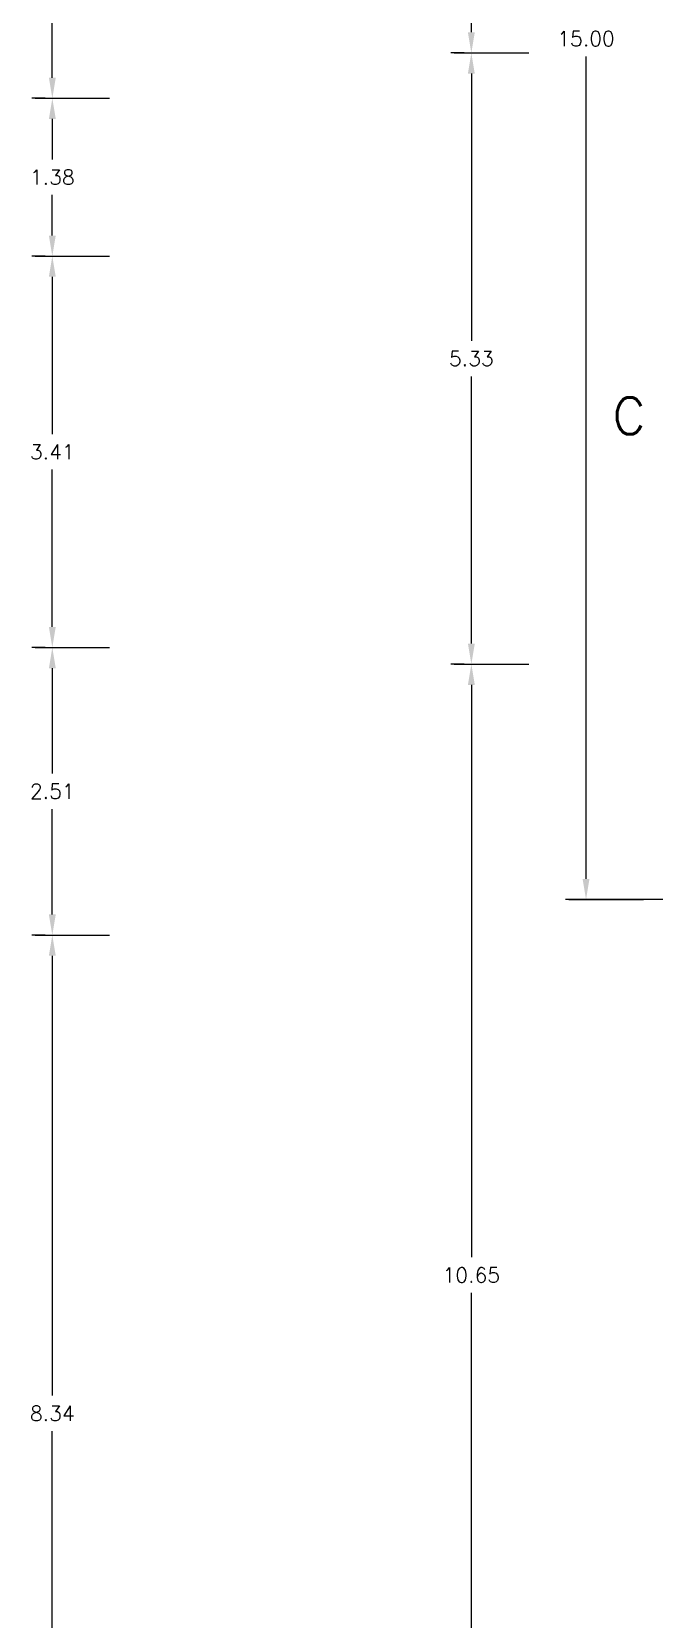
# Model space of a CAD drawing. Extents: x 19.8 to 90.6, y 5.5 to 74.
# Drawn here: x 19.97 to 25.4, y 45.97 to 59.8 of the extents above; entities that cross this region are included whole.
import ezdxf

# ---------------------------------------------------------------- set-up
doc = ezdxf.new("R2010")
doc.units = 0
doc.header["$MEASUREMENT"] = 0
doc.linetypes.add('Solid', pattern=[0])
doc.layers.get('DEFPOINTS').update_dxf_attribs({"linetype": 'Solid'})
doc.layers.add('Dimensions (COTAS)', color=212, linetype='Solid')
doc.layers.add('Sections Corte', color=9, linetype='Solid')
doc.styles.add('Simplex', font='SIMPLEX.SHX')
doc.dimstyles.get("Standard").update_dxf_attribs({"dimtxt": 0.13, "dimasz": 0.18, "dimexe": 0.18, "dimexo": 0.0625, "dimgap": 0.09, "dimtad": 1, "dimtih": 1, "dimtoh": 1, "dimzin": 0, "dimdsep": 46, "dimtxsty": 'Simplex', "dimcen": 0.09, "dimadec": 0, "dimazin": 0, "dimtfac": 1, "dimtofl": 0, "dimtmove": 0, "dimatfit": 3, "dimfxl": 1, "dimtolj": 1, "dimtzin": 0, "dimarcsym": 0})

# ---------------------------------------------------------------- blocks, each defined once
blk = doc.blocks.new('*D79')
at = {"layer": 'DEFPOINTS', "color": 0, "transparency": 16777216}
for p in [(20.151, 57.842), (20.151, 57.842), (20.151, 54.432)]:
    blk.add_point(p, dxfattribs=at)
at = {"layer": 'Dimensions (COTAS)', "color": 0, "lineweight": -2, "transparency": 16777216}
for p, q in [((20.089, 57.842), (19.971, 57.842)), ((20.151, 57.662), (20.151, 56.292)), ((20.151, 54.612), (20.151, 55.982)), ((20.089, 54.432), (19.971, 54.432))]:
    blk.add_line(p, q, dxfattribs=at)
at = {"layer": 'Dimensions (COTAS)', "color": 0, "transparency": 16777216}
for points in [[(20.121, 57.662), (20.181, 57.662), (20.151, 57.842)], [(20.121, 54.612), (20.181, 54.612), (20.151, 54.432)]]:
    blk.add_solid(points, dxfattribs=at)
at = {"layer": 'Dimensions (COTAS)', "color": 0, "transparency": 16777216, "insert": (20.151, 56.137), "char_height": 0.13, "attachment_point": 5, "style": 'Simplex'}
blk.add_mtext('\\A1;3.41', dxfattribs=at)
blk = doc.blocks.new('*D80')
at = {"layer": 'DEFPOINTS', "color": 0, "transparency": 16777216}
for p in [(23.805, 59.612), (23.805, 59.612), (23.805, 54.287)]:
    blk.add_point(p, dxfattribs=at)
at = {"layer": 'Dimensions (COTAS)', "color": 0, "lineweight": -2, "transparency": 16777216}
for p, q in [((23.743, 59.612), (23.625, 59.612)), ((23.805, 59.432), (23.805, 57.105)), ((23.805, 54.467), (23.805, 56.795)), ((23.743, 54.287), (23.625, 54.287))]:
    blk.add_line(p, q, dxfattribs=at)
at = {"layer": 'Dimensions (COTAS)', "color": 0, "transparency": 16777216}
for points in [[(23.775, 59.432), (23.835, 59.432), (23.805, 59.612)], [(23.775, 54.467), (23.835, 54.467), (23.805, 54.287)]]:
    blk.add_solid(points, dxfattribs=at)
at = {"layer": 'Dimensions (COTAS)', "color": 0, "transparency": 16777216, "insert": (23.805, 56.95), "char_height": 0.13, "attachment_point": 5, "style": 'Simplex'}
blk.add_mtext('\\A1;5.33', dxfattribs=at)
blk = doc.blocks.new('*D82')
at = {"layer": 'DEFPOINTS', "color": 0, "transparency": 16777216}
for p in [(27.526, 67.237), (24.805, 52.237), (27.526, 52.237)]:
    blk.add_point(p, dxfattribs=at)
at = {"layer": 'Dimensions (COTAS)', "color": 0, "lineweight": -2, "transparency": 16777216}
for p, q in [((27.464, 67.237), (24.625, 67.237)), ((24.805, 67.057), (24.805, 59.892)), ((24.805, 52.417), (24.805, 59.582)), ((27.464, 52.237), (24.625, 52.237))]:
    blk.add_line(p, q, dxfattribs=at)
at = {"layer": 'Dimensions (COTAS)', "color": 0, "transparency": 16777216}
for points in [[(24.775, 67.057), (24.835, 67.057), (24.805, 67.237)], [(24.775, 52.417), (24.835, 52.417), (24.805, 52.237)]]:
    blk.add_solid(points, dxfattribs=at)
at = {"layer": 'Dimensions (COTAS)', "color": 0, "transparency": 16777216, "insert": (24.805, 59.737), "char_height": 0.13, "attachment_point": 5, "style": 'Simplex'}
blk.add_mtext('\\A1;15.00', dxfattribs=at)
blk = doc.blocks.new('L')
at = {"color": 0}
blk.add_line((0, 0.15), (0, -0.5), dxfattribs=at)
blk = doc.blocks.new('*D100')
at = {"layer": 'DEFPOINTS', "color": 0, "transparency": 16777216}
for p in [(20.151, 51.927), (20.151, 51.927), (20.151, 43.592)]:
    blk.add_point(p, dxfattribs=at)
at = {"layer": 'Dimensions (COTAS)', "color": 0, "lineweight": -2, "transparency": 16777216}
for p, q in [((20.089, 51.927), (19.971, 51.927)), ((20.151, 51.747), (20.151, 47.915)), ((20.151, 43.772), (20.151, 47.605)), ((20.089, 43.592), (19.971, 43.592))]:
    blk.add_line(p, q, dxfattribs=at)
at = {"layer": 'Dimensions (COTAS)', "color": 0, "transparency": 16777216}
for points in [[(20.121, 51.747), (20.181, 51.747), (20.151, 51.927)], [(20.121, 43.772), (20.181, 43.772), (20.151, 43.592)]]:
    blk.add_solid(points, dxfattribs=at)
at = {"layer": 'Dimensions (COTAS)', "color": 0, "transparency": 16777216, "insert": (20.151, 47.76), "char_height": 0.13, "attachment_point": 5, "style": 'Simplex'}
blk.add_mtext('\\A1;8.34', dxfattribs=at)
blk = doc.blocks.new('*D101')
at = {"layer": 'DEFPOINTS', "color": 0, "transparency": 16777216}
for p in [(23.805, 54.287), (23.805, 54.287), (23.805, 43.642)]:
    blk.add_point(p, dxfattribs=at)
at = {"layer": 'Dimensions (COTAS)', "color": 0, "lineweight": -2, "transparency": 16777216}
for p, q in [((23.743, 54.287), (23.625, 54.287)), ((23.805, 54.107), (23.805, 49.12)), ((23.805, 43.822), (23.805, 48.81)), ((23.868, 43.642), (23.985, 43.642))]:
    blk.add_line(p, q, dxfattribs=at)
at = {"layer": 'Dimensions (COTAS)', "color": 0, "transparency": 16777216}
for points in [[(23.775, 54.107), (23.835, 54.107), (23.805, 54.287)], [(23.775, 43.822), (23.835, 43.822), (23.805, 43.642)]]:
    blk.add_solid(points, dxfattribs=at)
at = {"layer": 'Dimensions (COTAS)', "color": 0, "transparency": 16777216, "insert": (23.805, 48.965), "char_height": 0.13, "attachment_point": 5, "style": 'Simplex'}
blk.add_mtext('\\A1;10.65', dxfattribs=at)
blk = doc.blocks.new('*D103')
at = {"layer": 'DEFPOINTS', "color": 0, "transparency": 16777216}
for p in [(20.151, 54.432), (20.151, 54.432), (20.151, 51.927)]:
    blk.add_point(p, dxfattribs=at)
at = {"layer": 'Dimensions (COTAS)', "color": 0, "lineweight": -2, "transparency": 16777216}
for p, q in [((20.089, 54.432), (19.971, 54.432)), ((20.151, 54.252), (20.151, 53.335)), ((20.151, 52.107), (20.151, 53.025)), ((20.089, 51.927), (19.971, 51.927))]:
    blk.add_line(p, q, dxfattribs=at)
at = {"layer": 'Dimensions (COTAS)', "color": 0, "transparency": 16777216}
for points in [[(20.121, 54.252), (20.181, 54.252), (20.151, 54.432)], [(20.121, 52.107), (20.181, 52.107), (20.151, 51.927)]]:
    blk.add_solid(points, dxfattribs=at)
at = {"layer": 'Dimensions (COTAS)', "color": 0, "transparency": 16777216, "insert": (20.151, 53.18), "char_height": 0.13, "attachment_point": 5, "style": 'Simplex'}
blk.add_mtext('\\A1;2.51', dxfattribs=at)
blk = doc.blocks.new('*D185')
at = {"layer": 'DEFPOINTS', "color": 0, "transparency": 16777216}
for p in [(20.151, 67.757), (20.151, 67.757), (20.151, 59.217)]:
    blk.add_point(p, dxfattribs=at)
at = {"layer": 'Dimensions (COTAS)', "color": 0, "lineweight": -2, "transparency": 16777216}
for p, q in [((20.089, 67.757), (19.971, 67.757)), ((20.151, 67.577), (20.151, 63.642)), ((20.151, 59.397), (20.151, 63.332)), ((20.089, 59.217), (19.971, 59.217))]:
    blk.add_line(p, q, dxfattribs=at)
at = {"layer": 'Dimensions (COTAS)', "color": 0, "transparency": 16777216}
for points in [[(20.121, 67.577), (20.181, 67.577), (20.151, 67.757)], [(20.121, 59.397), (20.181, 59.397), (20.151, 59.217)]]:
    blk.add_solid(points, dxfattribs=at)
at = {"layer": 'Dimensions (COTAS)', "color": 0, "transparency": 16777216, "insert": (20.151, 63.487), "char_height": 0.13, "attachment_point": 5, "style": 'Simplex'}
blk.add_mtext('\\A1;8.54', dxfattribs=at)
blk = doc.blocks.new('*D186')
at = {"layer": 'DEFPOINTS', "color": 0, "transparency": 16777216}
for p in [(23.805, 67.362), (23.805, 67.362), (23.805, 59.612)]:
    blk.add_point(p, dxfattribs=at)
at = {"layer": 'Dimensions (COTAS)', "color": 0, "lineweight": -2, "transparency": 16777216}
for p, q in [((23.743, 67.362), (23.625, 67.362)), ((23.805, 67.182), (23.805, 63.642)), ((23.805, 59.792), (23.805, 63.332)), ((23.743, 59.612), (23.625, 59.612))]:
    blk.add_line(p, q, dxfattribs=at)
at = {"layer": 'Dimensions (COTAS)', "color": 0, "transparency": 16777216}
for points in [[(23.775, 67.182), (23.835, 67.182), (23.805, 67.362)], [(23.775, 59.792), (23.835, 59.792), (23.805, 59.612)]]:
    blk.add_solid(points, dxfattribs=at)
at = {"layer": 'Dimensions (COTAS)', "color": 0, "transparency": 16777216, "insert": (23.805, 63.487), "char_height": 0.13, "attachment_point": 5, "style": 'Simplex'}
blk.add_mtext('\\A1;7.75', dxfattribs=at)
blk = doc.blocks.new('*D187')
at = {"layer": 'DEFPOINTS', "color": 0, "transparency": 16777216}
for p in [(20.151, 59.217), (20.151, 59.217), (20.151, 57.842)]:
    blk.add_point(p, dxfattribs=at)
at = {"layer": 'Dimensions (COTAS)', "color": 0, "lineweight": -2, "transparency": 16777216}
for p, q in [((20.089, 59.217), (19.971, 59.217)), ((20.151, 59.037), (20.151, 58.685)), ((20.151, 58.022), (20.151, 58.375)), ((20.089, 57.842), (19.971, 57.842))]:
    blk.add_line(p, q, dxfattribs=at)
at = {"layer": 'Dimensions (COTAS)', "color": 0, "transparency": 16777216}
for points in [[(20.121, 59.037), (20.181, 59.037), (20.151, 59.217)], [(20.121, 58.022), (20.181, 58.022), (20.151, 57.842)]]:
    blk.add_solid(points, dxfattribs=at)
at = {"layer": 'Dimensions (COTAS)', "color": 0, "transparency": 16777216, "insert": (20.151, 58.53), "char_height": 0.13, "attachment_point": 5, "style": 'Simplex'}
blk.add_mtext('\\A1;1.38', dxfattribs=at)

msp = doc.modelspace()

# ---------------------------------------------------------------- block references
at = {"layer": 'Dimensions (COTAS)', "rotation": 90.00000000000323}
for p in [(23.805, 59.612), (20.151, 59.217), (20.151, 57.842), (20.151, 54.432), (23.805, 54.287), (24.805, 52.237), (20.151, 51.927)]:
    msp.add_blockref('L', p, dxfattribs=at)

# ---------------------------------------------------------------- texts
at = {"layer": 'Sections Corte', "style": 'Simplex'}
msp.add_text('C', height=0.32, dxfattribs=at).set_placement((25.036, 56.29))

# ---------------------------------------------------------------- dimensions: what is measured, and where the dimension line sits
at = {"layer": 'Dimensions (COTAS)'}
for base, p1, p2, picture, middle in [((20.151, 67.757), (20.151, 59.217), (20.151, 67.757), '*D185', (20.151, 63.487)), ((24.805, 52.237), (27.526, 67.237), (27.526, 52.237), '*D82', (24.805, 59.737)), ((23.80547, 59.6120892), (23.80547, 54.287089), (23.80547, 59.6120892), '*D80', (23.80547, 56.9495891)), ((20.1514, 59.2171), (20.1514, 57.8422), (20.1514, 59.2171), '*D187', (20.1514, 58.5296)), ((20.151, 57.842), (20.151, 54.432), (20.151, 57.842), '*D79', (20.151, 56.137)), ((20.1514, 54.4323), (20.1514, 51.927), (20.1514, 54.4323), '*D103', (20.1514, 53.1797)), ((23.8055, 54.2871), (23.8055, 43.642), (23.8055, 54.2871), '*D101', (23.8055, 48.9645)), ((20.1514, 51.927), (20.1514, 43.5921), (20.1514, 51.927), '*D100', (20.1514, 47.7596))]:
    dim = msp.add_linear_dim(base=base, p1=p1, p2=p2, angle=90, dimstyle='Standard', dxfattribs=at)
    dim.commit()
    dim.dimension.update_dxf_attribs({"geometry": picture, "text_midpoint": middle})
dim = msp.add_linear_dim(base=(23.805, 67.362), p1=(23.805, 59.612), p2=(23.805, 67.362), angle=90, text='7.75', dimstyle='Standard', dxfattribs=at)
dim.commit()
dim.dimension.update_dxf_attribs({"geometry": '*D186', "text_midpoint": (23.805, 63.487)})

doc.saveas('drawing.dxf')
